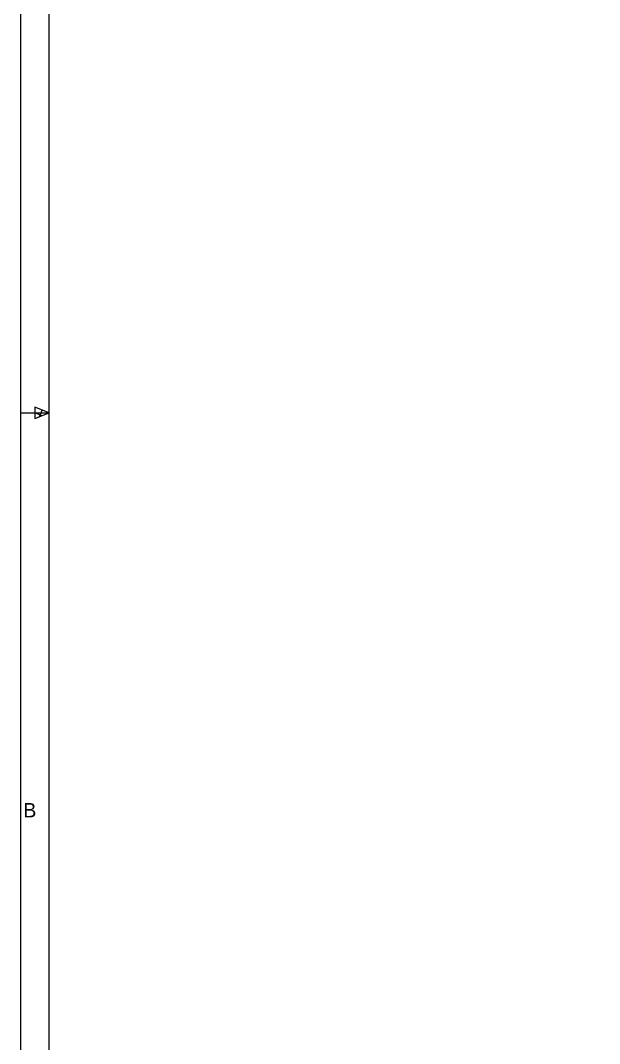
# Model space of a CAD drawing. Extents: x -145 to 275, y -134 to 163.
# Drawn here: x -144.7 to -93.5, y -43.6 to 46.7 of the extents above; entities that cross this region are included whole.
import ezdxf

# ---------------------------------------------------------------- set-up
doc = ezdxf.new("R2010")
doc.units = 0
doc.layers.add('DIMENSION', color=7, linetype='CONTINUOUS')

msp = doc.modelspace()

# ---------------------------------------------------------------- linework, layer by layer
at = {"layer": 'DIMENSION'}
for points in [[(-144.6569, 162.9662), (-144.6569, -133.9598)], [(-142.1169, -131.4198), (-142.1169, 160.4262), (26.5391, 160.4262), (26.5391, 162.9662)], [(-144.6569, 12.0902), (-142.1169, 12.0902)], [(-143.3869, 12.5982), (-143.3869, 12.0902)], [(-142.1169, 12.0902), (-143.3869, 12.5982)], [(-143.3869, 12.5982), (-143.3869, 12.0902)], [(-142.1169, 12.0902), (-143.3869, 12.5982)], [(-143.3869, 12.5982), (-143.3869, 12.0902)], [(-142.1169, 12.0902), (-143.3869, 12.5982)], [(-142.7519, 11.8362), (-143.3869, 12.0902)], [(-143.3869, 11.5822), (-142.1169, 12.0902)], [(-143.3869, 12.0902), (-143.3869, 11.5822)], [(-142.7519, 11.8362), (-143.3869, 12.0902)], [(-143.3869, 11.5822), (-142.1169, 12.0902)], [(-143.3869, 12.0902), (-143.3869, 11.5822)], [(-142.7519, 11.8362), (-143.3869, 12.0902)], [(-143.3869, 11.5822), (-142.1169, 12.0902)], [(-143.3869, 12.0902), (-143.3869, 11.5822)], [(-142.7519, 12.3442), (-142.9938, 11.7394)], [(-142.7519, 12.3442), (-142.9938, 11.7394)], [(-142.7519, 12.3442), (-142.9938, 11.7394)]]:
    msp.add_lwpolyline(points, dxfattribs=at)

# ---------------------------------------------------------------- texts
at = {"layer": 'DIMENSION', "width": 1.02}
msp.add_text('B', height=1.27, dxfattribs=at).set_placement((-144.408, -23.6391))

doc.saveas('drawing.dxf')
